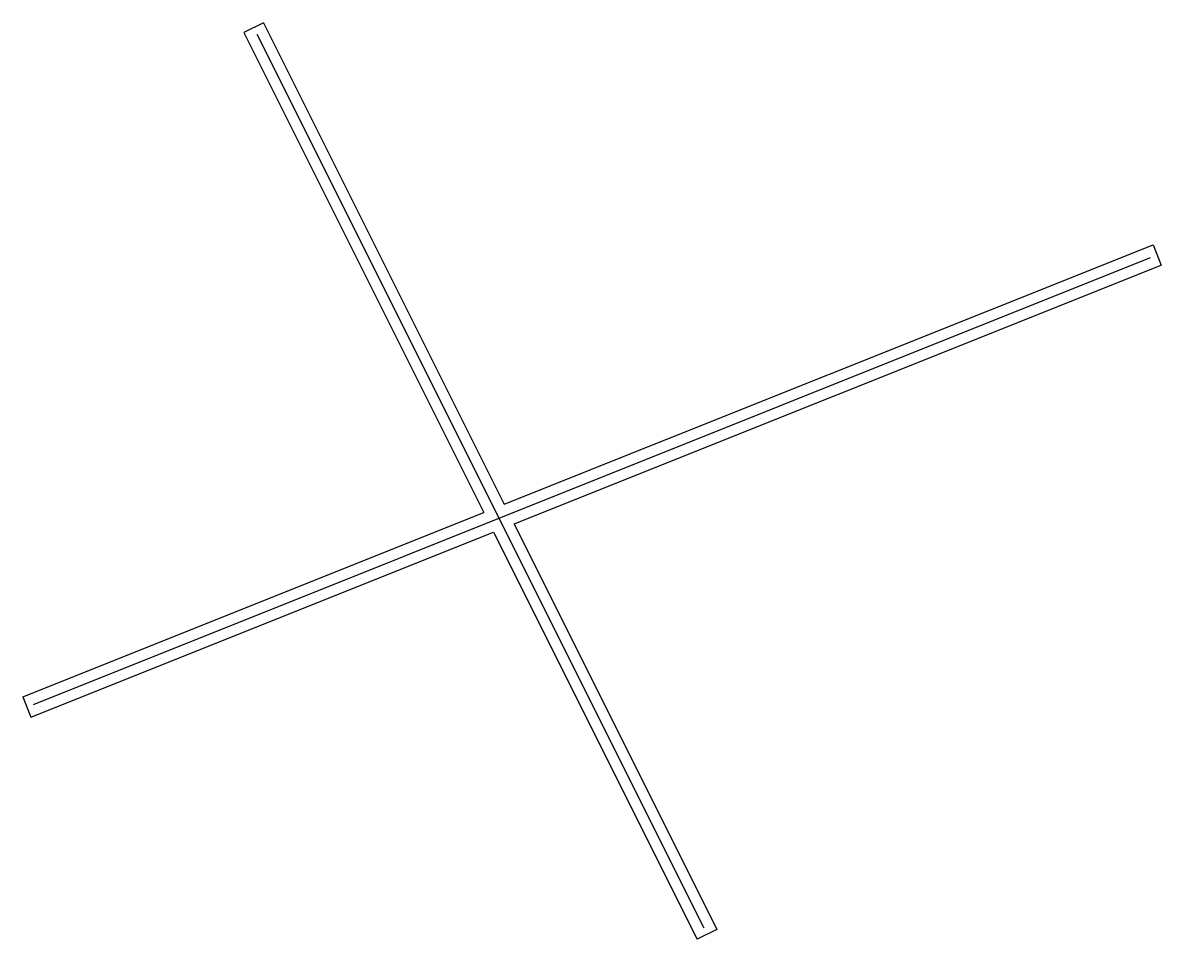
# Model space of a CAD drawing. Units: millimetres at full size, sheet at 1:100. Extents: x -15848 to 15358, y -22170 to 2946.
import ezdxf

# ---------------------------------------------------------------- set-up
doc = ezdxf.new("R2010")
doc.units = ezdxf.units.MM
doc.header["$LTSCALE"] = 100
doc.layers.add('0-0', color=7, linetype='Continuous')

msp = doc.modelspace()

# ---------------------------------------------------------------- linework, layer by layer
at = {"layer": '0-0'}
for p, q in [((-9249.7, 2945.7), (-9786.3, 2677.4)), ((-9249.7, 2945.7), (-2651, -10251.6)), ((-9786.3, 2677.4), (-3210.1, -10475.2)), ((-9428.6, 2632.7), (2816.3, -21857.1)), ((-2651, -10251.6), (15135.5, -3137)), ((15135.5, -3137), (15358.3, -3694.1)), ((-15551, -15734.7), (15061.2, -3489.8)), ((-2381.8, -10790.1), (15358.3, -3694.1)), ((-15848.1, -15530.4), (-3210.1, -10475.2)), ((-2381.8, -10790.1), (3174.1, -21901.9)), ((-15625.3, -16087.5), (-2940.8, -11013.7)), ((-2940.8, -11013.7), (2637.4, -22170.2)), ((-15848.1, -15530.4), (-15625.3, -16087.5)), ((3174.1, -21901.9), (2637.4, -22170.2))]:
    msp.add_line(p, q, dxfattribs=at)

doc.saveas('drawing.dxf')
